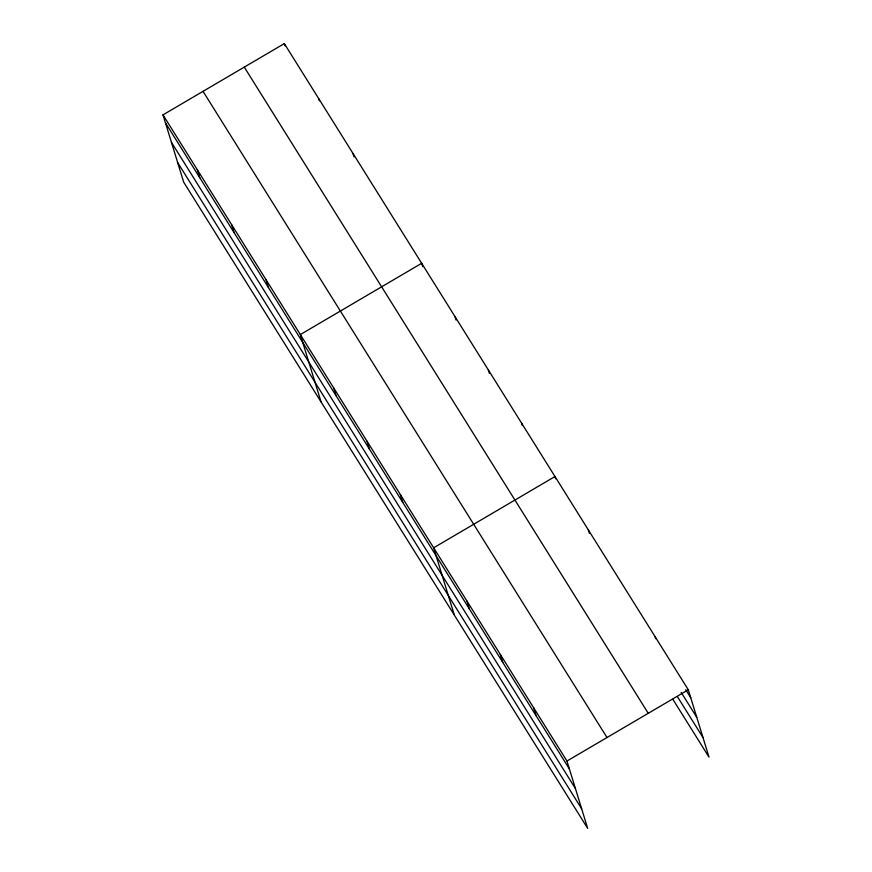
<?xml version="1.0" encoding="UTF-8"?>
<svg xmlns="http://www.w3.org/2000/svg" width="872" height="872" viewBox="0 0 872 872"><rect width="100%" height="100%" fill="white"/><g stroke="black" fill="none" stroke-linecap="round" stroke-linejoin="round"><path stroke-width="1.31" d="M162.988 114.864L566.964 761.049L587.684 828.4L183.709 182.215L162.988 114.864L284.316 43.6L688.291 689.785L709.012 757.136L672.846 699.289M566.964 761.049L688.291 689.785M685.763 689.763L690.722 697.709M681.163 692.368L696.761 717.318M677.446 696.695L702.974 737.527M244.28 67.122L648.245 713.296M203.034 91.342L606.999 737.527M165.429 122.789L569.394 768.973M171.468 142.398L575.433 788.582M177.681 162.606L581.646 808.791M654.959 636.473L655.657 638.74M588.306 529.849L589.352 533.25M555.671 478.804L554.974 476.537L433.646 547.801L454.367 615.163M521.652 423.236L522.35 425.492M488.32 369.924L489.366 373.314M454.999 316.612L456.045 320.013M422.713 266.701L421.667 263.3L300.339 334.565L321.06 401.916M533.631 707.737L536.073 715.661M352.997 153.45L354.043 156.851M500.299 654.425L502.741 662.349M318.662 98.525L319.359 100.792M466.978 601.113L469.419 609.038M284.316 43.6L285.013 45.867M400.324 494.5L402.766 502.425M366.992 441.188L369.434 449.113M333.671 387.877L336.102 395.801M266.004 279.64L268.445 287.564M231.669 224.714L234.11 232.639M197.334 169.789L199.764 177.714"/></g></svg>
